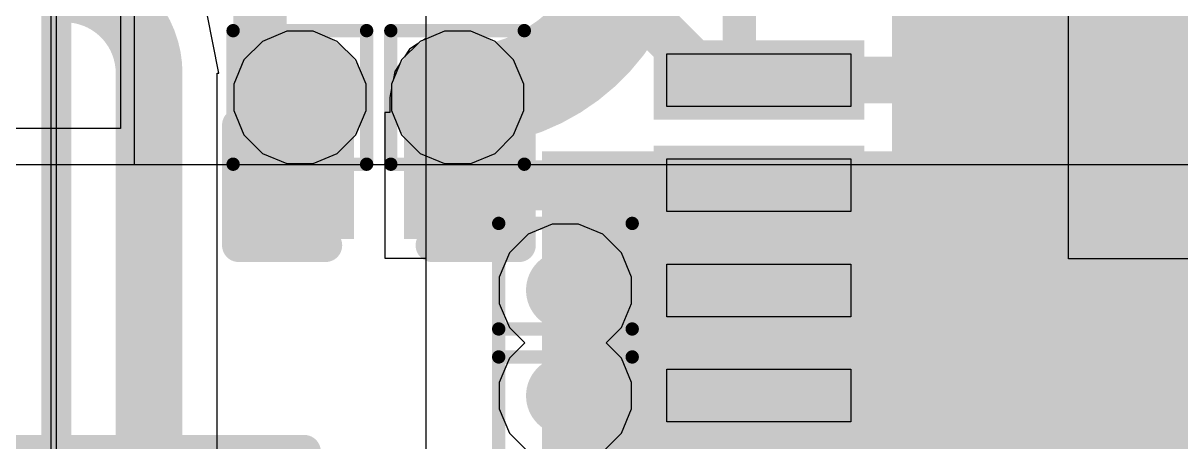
# Model space of a CAD drawing. Header units: inches. Extents: x -6 to 284, y -12 to 154.
# Drawn here: x 15.931 to 20.336, y -7.437 to -5.845 of the extents above; entities that cross this region are included whole.
import ezdxf

# ---------------------------------------------------------------- set-up
doc = ezdxf.new("R2010")
doc.units = ezdxf.units.IN
for name, color, linetype in [('Bottom Layer', 5, 'Continuous'), ('Bottom Overlay', 54, 'Continuous'), ('Bottom Paste', 16, 'Continuous'), ('Bottom Solder', 6, 'Continuous'), ('Drill Drawing', 1, 'Continuous'), ('GND-1', 16, 'Continuous'), ('GND-2', 90, 'Continuous'), ('GND-3', 216, 'Continuous'), ('GND-4', 54, 'Continuous'), ('PWR-1', 156, 'Continuous'), ('PWR-2', 130, 'Continuous'), ('Signal L1', 76, 'Continuous'), ('Signal L2', 6, 'Continuous'), ('Top Layer', 1, 'Continuous'), ('Top Overlay', 2, 'Continuous'), ('Top Paste', 8, 'Continuous'), ('Top Solder', 216, 'Continuous'), ('Via Holes', 16, 'Continuous')]:
    doc.layers.add(name, color=color, linetype=linetype)

# ---------------------------------------------------------------- blocks, each defined once
blk = doc.blocks.new('QFN_64__7_5_7_5__15')
at = {"layer": 'Top Layer'}
for points in [[(-3.1, 3.1), (3.1, 3.1), (3.1, -3.1), (-3.1, -3.1)], [(3.3076, 3.1), (4.0076, 3.1), (4.0076, 2.9), (3.3076, 2.9)], [(3.3076, 2.6999), (4.0076, 2.6999), (4.0076, 2.4999), (3.3076, 2.4999)], [(3.3076, 2.2999), (4.0076, 2.2999), (4.0076, 2.0999), (3.3076, 2.0999)], [(3.3076, 1.9001), (4.0076, 1.9001), (4.0076, 1.7001), (3.3076, 1.7001)]]:
    blk.add_hatch(color=1, dxfattribs=at).paths.add_polyline_path(points)
at = {"layer": 'Top Solder'}
for points in [[(-3.1508, 3.1508), (3.1508, 3.1508), (3.1508, -3.1508), (-3.1508, -3.1508)], [(3.2568, 3.1508), (4.0584, 3.1508), (4.0584, 2.8492), (3.2568, 2.8492)], [(3.2568, 2.7507), (4.0584, 2.7507), (4.0584, 2.4491), (3.2568, 2.4491)], [(3.2568, 2.3507), (4.0584, 2.3507), (4.0584, 2.0491), (3.2568, 2.0491)], [(3.2568, 1.9509), (4.0584, 1.9509), (4.0584, 1.6493), (3.2568, 1.6493)]]:
    blk.add_hatch(color=216, dxfattribs=at).paths.add_polyline_path(points)
at = {"layer": 'Top Paste'}
for p, q in [((3.3076, 3.1), (3.3076, 3.1)), ((3.3076, 3.1), (4.0076, 3.1)), ((3.3076, 2.9), (3.3076, 3.1)), ((4.0076, 3.1), (4.0076, 2.9)), ((4.0076, 2.9), (3.3076, 2.9)), ((3.3076, 2.6999), (3.3076, 2.6999)), ((3.3076, 2.6999), (4.0076, 2.6999)), ((3.3076, 2.4999), (3.3076, 2.6999)), ((4.0076, 2.6999), (4.0076, 2.4999)), ((-2.48, 2.48), (2.48, 2.48)), ((2.48, 2.48), (2.48, -2.48)), ((4.0076, 2.4999), (3.3076, 2.4999)), ((3.3076, 2.2999), (3.3076, 2.2999)), ((3.3076, 2.2999), (4.0076, 2.2999)), ((3.3076, 2.0999), (3.3076, 2.2999)), ((4.0076, 2.2999), (4.0076, 2.0999)), ((4.0076, 2.0999), (3.3076, 2.0999)), ((3.3076, 1.9001), (3.3076, 1.9001)), ((3.3076, 1.9001), (4.0076, 1.9001)), ((3.3076, 1.7001), (3.3076, 1.9001)), ((4.0076, 1.9001), (4.0076, 1.7001)), ((4.0076, 1.7001), (3.3076, 1.7001))]:
    blk.add_line(p, q, dxfattribs=at)
blk = doc.blocks.new('CAP_0201_56')
at = {"layer": 'Top Layer'}
for points in [[(-0.45, 0.15), (-0.15, 0.15), (-0.15, -0.15), (-0.45, -0.15)], [(0.15, 0.15), (0.45, 0.15), (0.45, -0.15), (0.15, -0.15)]]:
    blk.add_hatch(color=1, dxfattribs=at).paths.add_polyline_path(points)
at = {"layer": 'Top Paste'}
for points in [[(-0.45, 0.15), (-0.15, 0.15), (-0.15, -0.15), (-0.45, -0.15)], [(0.15, 0.15), (0.45, 0.15), (0.45, -0.15), (0.15, -0.15)]]:
    blk.add_hatch(color=8, dxfattribs=at).paths.add_polyline_path(points)
at = {"layer": 'Top Solder'}
for points in [[(-0.505, 0.205), (-0.095, 0.205), (-0.095, -0.205), (-0.505, -0.205)], [(0.095, 0.205), (0.505, 0.205), (0.505, -0.205), (0.095, -0.205)]]:
    blk.add_hatch(color=216, dxfattribs=at).paths.add_polyline_path(points)
at = {"layer": 'Top Overlay'}
for points in [[(-0.5334, -0.2286, 0.127, 0.127, 0), (-0.5334, 0.2286, 0.127, 0.127, 0)], [(-0.5334, 0.2286, 0.127, 0.127, 0), (-0.2032, 0.2286, 0.127, 0.127, 0)], [(0.2032, 0.2286, 0.127, 0.127, 0), (0.5334, 0.2286, 0.127, 0.127, 0)], [(0.5334, -0.2286, 0.127, 0.127, 0), (0.5334, 0.2286, 0.127, 0.127, 0)], [(-0.5334, -0.2286, 0.127, 0.127, 0), (-0.2032, -0.2286, 0.127, 0.127, 0)], [(0.2032, -0.2286, 0.127, 0.127, 0), (0.5334, -0.2286, 0.127, 0.127, 0)]]:
    blk.add_lwpolyline(points, format="xyseb", dxfattribs=at)
for points in [[(-0.5651, 0.2286, 0.0635, 0.0635, 1), (-0.5016, 0.2286, 0.0635, 0.0635, 1)], [(-0.5651, 0.2286, 0.0635, 0.0635, 1), (-0.5016, 0.2286, 0.0635, 0.0635, 1)], [(-0.2349, 0.2286, 0.0635, 0.0635, 1), (-0.1714, 0.2286, 0.0635, 0.0635, 1)], [(0.1714, 0.2286, 0.0635, 0.0635, 1), (0.2349, 0.2286, 0.0635, 0.0635, 1)], [(0.5016, 0.2286, 0.0635, 0.0635, 1), (0.5651, 0.2286, 0.0635, 0.0635, 1)], [(0.5016, 0.2286, 0.0635, 0.0635, 1), (0.5651, 0.2286, 0.0635, 0.0635, 1)], [(-0.5651, -0.2286, 0.0635, 0.0635, 1), (-0.5016, -0.2286, 0.0635, 0.0635, 1)], [(-0.5651, -0.2286, 0.0635, 0.0635, 1), (-0.5016, -0.2286, 0.0635, 0.0635, 1)], [(-0.2349, -0.2286, 0.0635, 0.0635, 1), (-0.1714, -0.2286, 0.0635, 0.0635, 1)], [(0.1714, -0.2286, 0.0635, 0.0635, 1), (0.2349, -0.2286, 0.0635, 0.0635, 1)], [(0.5016, -0.2286, 0.0635, 0.0635, 1), (0.5651, -0.2286, 0.0635, 0.0635, 1)], [(0.5016, -0.2286, 0.0635, 0.0635, 1), (0.5651, -0.2286, 0.0635, 0.0635, 1)]]:
    blk.add_lwpolyline(points, format="xyseb", close=True, dxfattribs=at)
blk = doc.blocks.new('0630CDMCCDS_3R3MC_B_238')
at = {"layer": 'Bottom Layer'}
blk.add_hatch(color=5, dxfattribs=at).paths.add_polyline_path([(1.8, 1.6), (4.2, 1.6), (4.2, -1.6), (1.8, -1.6)])
at = {"layer": 'Bottom Paste'}
blk.add_hatch(color=16, dxfattribs=at).paths.add_polyline_path([(1.8, 1.6), (4.2, 1.6), (4.2, -1.6), (1.8, -1.6)])
at = {"layer": 'Bottom Solder'}
blk.add_hatch(color=6, dxfattribs=at).paths.add_polyline_path([(1.7492, 1.6508), (4.2508, 1.6508), (4.2508, -1.6508), (1.7492, -1.6508)])
at = {"layer": 'Bottom Overlay'}
blk.add_lwpolyline([(3.4999, -2.0811, 0.127, 0.127, 0), (3.4999, -3.3, 0.127, 0.127, 0)], format="xyseb", dxfattribs=at)
blk.add_lwpolyline([(3.4681, -2.0811, 0.0635, 0.0635, 1), (3.5316, -2.0811, 0.0635, 0.0635, 1)], format="xyseb", close=True, dxfattribs=at)
blk = doc.blocks.new('C___0805_B_425')
at = {"layer": 'Bottom Layer'}
for points in [[(-1.524, 0.762), (-0.508, 0.762), (-0.508, -0.762), (-1.524, -0.762)], [(0.508, 0.762), (1.524, 0.762), (1.524, -0.762), (0.508, -0.762)]]:
    blk.add_hatch(color=5, dxfattribs=at).paths.add_polyline_path(points)
at = {"layer": 'Bottom Paste'}
for points in [[(-1.524, 0.762), (-0.508, 0.762), (-0.508, -0.762), (-1.524, -0.762)], [(0.508, 0.762), (1.524, 0.762), (1.524, -0.762), (0.508, -0.762)]]:
    blk.add_hatch(color=16, dxfattribs=at).paths.add_polyline_path(points)
at = {"layer": 'Bottom Solder'}
for points in [[(-1.594, 0.832), (-0.438, 0.832), (-0.438, -0.832), (-1.594, -0.832)], [(0.438, 0.832), (1.594, 0.832), (1.594, -0.832), (0.438, -0.832)]]:
    blk.add_hatch(color=6, dxfattribs=at).paths.add_polyline_path(points)
at = {"layer": 'Bottom Overlay'}
for points in [[(-1.6256, 0.8636, 0.127, 0.127, 0), (-0.6096, 0.8636, 0.127, 0.127, 0)], [(-1.6256, 0.8636, 0.127, 0.127, 0), (-1.6256, -0.8636, 0.127, 0.127, 0)], [(0.6096, 0.8636, 0.127, 0.127, 0), (1.6256, 0.8636, 0.127, 0.127, 0)], [(1.6256, 0.8636, 0.127, 0.127, 0), (1.6256, -0.8636, 0.127, 0.127, 0)], [(-1.6256, -0.8636, 0.127, 0.127, 0), (-0.6096, -0.8636, 0.127, 0.127, 0)], [(0.6096, -0.8636, 0.127, 0.127, 0), (1.6256, -0.8636, 0.127, 0.127, 0)]]:
    blk.add_lwpolyline(points, format="xyseb", dxfattribs=at)
for points in [[(-1.6574, 0.8636, 0.0635, 0.0635, 1), (-1.5938, 0.8636, 0.0635, 0.0635, 1)], [(-1.6574, 0.8636, 0.0635, 0.0635, 1), (-1.5938, 0.8636, 0.0635, 0.0635, 1)], [(-0.6413, 0.8636, 0.0635, 0.0635, 1), (-0.5778, 0.8636, 0.0635, 0.0635, 1)], [(0.5778, 0.8636, 0.0635, 0.0635, 1), (0.6413, 0.8636, 0.0635, 0.0635, 1)], [(1.5938, 0.8636, 0.0635, 0.0635, 1), (1.6574, 0.8636, 0.0635, 0.0635, 1)], [(1.5938, 0.8636, 0.0635, 0.0635, 1), (1.6574, 0.8636, 0.0635, 0.0635, 1)], [(-1.6574, -0.8636, 0.0635, 0.0635, 1), (-1.5938, -0.8636, 0.0635, 0.0635, 1)], [(-1.6574, -0.8636, 0.0635, 0.0635, 1), (-1.5938, -0.8636, 0.0635, 0.0635, 1)], [(-0.6413, -0.8636, 0.0635, 0.0635, 1), (-0.5778, -0.8636, 0.0635, 0.0635, 1)], [(0.5778, -0.8636, 0.0635, 0.0635, 1), (0.6413, -0.8636, 0.0635, 0.0635, 1)], [(1.5938, -0.8636, 0.0635, 0.0635, 1), (1.6574, -0.8636, 0.0635, 0.0635, 1)], [(1.5938, -0.8636, 0.0635, 0.0635, 1), (1.6574, -0.8636, 0.0635, 0.0635, 1)]]:
    blk.add_lwpolyline(points, format="xyseb", close=True, dxfattribs=at)

msp = doc.modelspace()

# ---------------------------------------------------------------- hatches: boundary and pattern name
at = {"layer": 'Bottom Layer'}
h = msp.add_hatch(color=5, dxfattribs=at)
edge = h.paths.add_edge_path()
edge.add_arc((16.9844, -6.1274), 0.15, 0, 360)
h = msp.add_hatch(color=5, dxfattribs=at)
edge = h.paths.add_edge_path()
edge.add_arc((17.5844, -6.1274), 0.15, 0, 360)
at = {"layer": 'Bottom Solder'}
h = msp.add_hatch(color=6, dxfattribs=at)
edge = h.paths.add_edge_path()
edge.add_arc((16.9844, -6.1274), 0.2516, 0, 360)
h = msp.add_hatch(color=6, dxfattribs=at)
edge = h.paths.add_edge_path()
edge.add_arc((17.5844, -6.1274), 0.2516, 0, 360)
at = {"layer": 'GND-1'}
h = msp.add_hatch(color=16, dxfattribs=at)
edge = h.paths.add_edge_path()
edge.add_arc((16.9844, -6.1274), 0.15, 0, 360)
h = msp.add_hatch(color=16, dxfattribs=at)
edge = h.paths.add_edge_path()
edge.add_arc((17.5844, -6.1274), 0.15, 0, 360)
h = msp.add_hatch(color=16, dxfattribs=at)
edge = h.paths.add_edge_path()
edge.add_arc((17.9949, -6.8605), 0.15, 0, 360)
h = msp.add_hatch(color=16, dxfattribs=at)
edge = h.paths.add_edge_path()
edge.add_arc((17.9949, -7.2621), 0.15, 0, 360)
at = {"layer": 'GND-2'}
h = msp.add_hatch(color=90, dxfattribs=at)
edge = h.paths.add_edge_path()
edge.add_arc((16.9844, -6.1274), 0.15, 0, 360)
h = msp.add_hatch(color=90, dxfattribs=at)
edge = h.paths.add_edge_path()
edge.add_arc((17.5844, -6.1274), 0.15, 0, 360)
at = {"layer": 'GND-3'}
h = msp.add_hatch(color=216, dxfattribs=at)
edge = h.paths.add_edge_path()
edge.add_arc((16.9844, -6.1274), 0.15, 0, 360)
h = msp.add_hatch(color=216, dxfattribs=at)
edge = h.paths.add_edge_path()
edge.add_arc((17.5844, -6.1274), 0.15, 0, 360)
at = {"layer": 'GND-4'}
h = msp.add_hatch(color=54, dxfattribs=at)
edge = h.paths.add_edge_path()
edge.add_arc((16.9844, -6.1274), 0.15, 0, 360)
h = msp.add_hatch(color=54, dxfattribs=at)
edge = h.paths.add_edge_path()
edge.add_arc((17.5844, -6.1274), 0.15, 0, 360)
at = {"layer": 'PWR-1'}
h = msp.add_hatch(color=156, dxfattribs=at)
edge = h.paths.add_edge_path()
edge.add_arc((16.9844, -6.1274), 0.15, 0, 360)
h = msp.add_hatch(color=156, dxfattribs=at)
edge = h.paths.add_edge_path()
edge.add_arc((17.5844, -6.1274), 0.15, 0, 360)
at = {"layer": 'PWR-2'}
h = msp.add_hatch(color=130, dxfattribs=at)
edge = h.paths.add_edge_path()
edge.add_arc((16.9844, -6.1274), 0.15, 0, 360)
h = msp.add_hatch(color=130, dxfattribs=at)
edge = h.paths.add_edge_path()
edge.add_arc((17.5844, -6.1274), 0.15, 0, 360)
at = {"layer": 'Signal L1'}
h = msp.add_hatch(color=76, dxfattribs=at)
edge = h.paths.add_edge_path()
edge.add_arc((16.9844, -6.1274), 0.15, 0, 360)
h = msp.add_hatch(color=76, dxfattribs=at)
edge = h.paths.add_edge_path()
edge.add_arc((17.5844, -6.1274), 0.15, 0, 360)
h = msp.add_hatch(color=76, dxfattribs=at)
edge = h.paths.add_edge_path()
edge.add_arc((17.9949, -6.8605), 0.15, 0, 360)
h = msp.add_hatch(color=76, dxfattribs=at)
edge = h.paths.add_edge_path()
edge.add_arc((17.9949, -7.2621), 0.15, 0, 360)
at = {"layer": 'Signal L2'}
h = msp.add_hatch(color=6, dxfattribs=at)
edge = h.paths.add_edge_path()
edge.add_arc((16.9844, -6.1274), 0.15, 0, 360)
h = msp.add_hatch(color=6, dxfattribs=at)
edge = h.paths.add_edge_path()
edge.add_arc((17.5844, -6.1274), 0.15, 0, 360)
at = {"layer": 'Top Layer'}
h = msp.add_hatch(color=1, dxfattribs=at)
edge = h.paths.add_edge_path()
edge.add_arc((16.9844, -6.1274), 0.15, 0, 360)
h = msp.add_hatch(color=1, dxfattribs=at)
edge = h.paths.add_edge_path()
edge.add_arc((17.5844, -6.1274), 0.15, 0, 360)
h = msp.add_hatch(color=1, dxfattribs=at)
edge = h.paths.add_edge_path()
edge.add_arc((17.9949, -6.8605), 0.15, 0, 360)
for points in [[(18.2308, -6.9861), (19.0808, -6.9861), (19.0808, -6.7614), (18.2308, -6.7614)], [(19.0808, -7.1367), (18.2308, -7.1367), (18.2308, -7.3615), (19.0808, -7.3615)]]:
    msp.add_hatch(color=1, dxfattribs=at).paths.add_polyline_path(points)
h = msp.add_hatch(color=1, dxfattribs=at)
edge = h.paths.add_edge_path()
edge.add_arc((17.9949, -7.2621), 0.15, 0, 360)
at = {"layer": 'Top Solder'}
h = msp.add_hatch(color=216, dxfattribs=at)
edge = h.paths.add_edge_path()
edge.add_arc((16.9844, -6.1274), 0.2516, 0, 360)
h = msp.add_hatch(color=216, dxfattribs=at)
edge = h.paths.add_edge_path()
edge.add_arc((17.5844, -6.1274), 0.2516, 0, 360)
at = {"layer": 'Via Holes'}
h = msp.add_hatch(color=7, dxfattribs=at)
edge = h.paths.add_edge_path()
edge.add_arc((16.9844, -6.1274), 0.075, 0, 360)
h = msp.add_hatch(color=7, dxfattribs=at)
edge = h.paths.add_edge_path()
edge.add_arc((17.5844, -6.1274), 0.075, 0, 360)
h = msp.add_hatch(color=7, dxfattribs=at)
edge = h.paths.add_edge_path()
edge.add_arc((17.9949, -6.8605), 0.075, 0, 360)
h = msp.add_hatch(color=7, dxfattribs=at)
edge = h.paths.add_edge_path()
edge.add_arc((17.9949, -7.2621), 0.075, 0, 360)

# ---------------------------------------------------------------- linework, layer by layer
at = {"layer": 'Bottom Layer'}
for p, q in [((16.3019, -4.0039), (16.3019, -6.2451)), ((16.3543, -5.733), (16.3543, -6.3826)), ((16.3019, -6.2451), (13.1364, -6.2451)), ((16.3019, -6.2451), (16.3019, -6.2451)), ((13.1364, -6.3826), (16.3019, -6.3826)), ((16.3019, -6.3826), (16.3019, -6.3826)), ((16.3019, -6.3826), (20.8116, -6.3826)), ((16.3543, -6.3826), (26.3566, -6.3826))]:
    msp.add_line(p, q, dxfattribs=at)
for points in [[(17.8938, -5.41, 0.1778, 0.1778, 0), (18.5447, -6.0609, 0.1778, 0.1778, 0)], [(18.5447, -6.0609, 0.1778, 0.1778, 0), (23.0224, -6.0609, 0.1778, 0.1778, 0)]]:
    msp.add_lwpolyline(points, format="xyseb", dxfattribs=at)
msp.add_lwpolyline([(18.5002, -6.0609, 0.0889, 0.0889, 1), (18.5891, -6.0609, 0.0889, 0.0889, 1)], format="xyseb", close=True, dxfattribs=at)
msp.add_lwpolyline([(18.5002, -6.0609, 0.0889, 0.0889, 1), (18.5891, -6.0609, 0.0889, 0.0889, 1)], format="xyseb", close=True, dxfattribs=at)
at = {"layer": 'Drill Drawing'}
for points in [[(16.7304, -5.8734, 0.0508, 0.0508, 0), (17.2384, -5.8734, 0.0508, 0.0508, 0)], [(16.7304, -6.3814, 0.0508, 0.0508, 0), (16.7304, -5.8734, 0.0508, 0.0508, 0)], [(17.2384, -6.3814, 0.0508, 0.0508, 0), (17.2384, -5.8734, 0.0508, 0.0508, 0)], [(17.3304, -5.8734, 0.0508, 0.0508, 0), (17.8384, -5.8734, 0.0508, 0.0508, 0)], [(17.3304, -6.3814, 0.0508, 0.0508, 0), (17.3304, -5.8734, 0.0508, 0.0508, 0)], [(17.8384, -6.3814, 0.0508, 0.0508, 0), (17.8384, -5.8734, 0.0508, 0.0508, 0)], [(16.7304, -6.3814, 0.0508, 0.0508, 0), (17.2384, -6.3814, 0.0508, 0.0508, 0)], [(17.3304, -6.3814, 0.0508, 0.0508, 0), (17.8384, -6.3814, 0.0508, 0.0508, 0)], [(17.7409, -6.6065, 0.0508, 0.0508, 0), (18.2489, -6.6065, 0.0508, 0.0508, 0)], [(17.7409, -7.1145, 0.0508, 0.0508, 0), (17.7409, -6.6065, 0.0508, 0.0508, 0)], [(18.2489, -7.1145, 0.0508, 0.0508, 0), (18.2489, -6.6065, 0.0508, 0.0508, 0)], [(17.7409, -7.0081, 0.0508, 0.0508, 0), (18.2489, -7.0081, 0.0508, 0.0508, 0)], [(17.7409, -7.5161, 0.0508, 0.0508, 0), (17.7409, -7.0081, 0.0508, 0.0508, 0)], [(18.2489, -7.5161, 0.0508, 0.0508, 0), (18.2489, -7.0081, 0.0508, 0.0508, 0)], [(17.7409, -7.1145, 0.0508, 0.0508, 0), (18.2489, -7.1145, 0.0508, 0.0508, 0)]]:
    msp.add_lwpolyline(points, format="xyseb", dxfattribs=at)
for points in [[(16.7177, -5.8734, 0.0254, 0.0254, 1), (16.7431, -5.8734, 0.0254, 0.0254, 1)], [(16.7177, -5.8734, 0.0254, 0.0254, 1), (16.7431, -5.8734, 0.0254, 0.0254, 1)], [(17.2257, -5.8734, 0.0254, 0.0254, 1), (17.2511, -5.8734, 0.0254, 0.0254, 1)], [(17.2257, -5.8734, 0.0254, 0.0254, 1), (17.2511, -5.8734, 0.0254, 0.0254, 1)], [(17.3177, -5.8734, 0.0254, 0.0254, 1), (17.3431, -5.8734, 0.0254, 0.0254, 1)], [(17.3177, -5.8734, 0.0254, 0.0254, 1), (17.3431, -5.8734, 0.0254, 0.0254, 1)], [(17.8257, -5.8734, 0.0254, 0.0254, 1), (17.8511, -5.8734, 0.0254, 0.0254, 1)], [(17.8257, -5.8734, 0.0254, 0.0254, 1), (17.8511, -5.8734, 0.0254, 0.0254, 1)], [(16.7177, -6.3814, 0.0254, 0.0254, 1), (16.7431, -6.3814, 0.0254, 0.0254, 1)], [(16.7177, -6.3814, 0.0254, 0.0254, 1), (16.7431, -6.3814, 0.0254, 0.0254, 1)], [(17.2257, -6.3814, 0.0254, 0.0254, 1), (17.2511, -6.3814, 0.0254, 0.0254, 1)], [(17.2257, -6.3814, 0.0254, 0.0254, 1), (17.2511, -6.3814, 0.0254, 0.0254, 1)], [(17.3177, -6.3814, 0.0254, 0.0254, 1), (17.3431, -6.3814, 0.0254, 0.0254, 1)], [(17.3177, -6.3814, 0.0254, 0.0254, 1), (17.3431, -6.3814, 0.0254, 0.0254, 1)], [(17.8257, -6.3814, 0.0254, 0.0254, 1), (17.8511, -6.3814, 0.0254, 0.0254, 1)], [(17.8257, -6.3814, 0.0254, 0.0254, 1), (17.8511, -6.3814, 0.0254, 0.0254, 1)], [(17.7282, -6.6065, 0.0254, 0.0254, 1), (17.7536, -6.6065, 0.0254, 0.0254, 1)], [(17.7282, -6.6065, 0.0254, 0.0254, 1), (17.7536, -6.6065, 0.0254, 0.0254, 1)], [(18.2362, -6.6065, 0.0254, 0.0254, 1), (18.2616, -6.6065, 0.0254, 0.0254, 1)], [(18.2362, -6.6065, 0.0254, 0.0254, 1), (18.2616, -6.6065, 0.0254, 0.0254, 1)], [(17.7282, -7.0081, 0.0254, 0.0254, 1), (17.7536, -7.0081, 0.0254, 0.0254, 1)], [(17.7282, -7.0081, 0.0254, 0.0254, 1), (17.7536, -7.0081, 0.0254, 0.0254, 1)], [(18.2362, -7.0081, 0.0254, 0.0254, 1), (18.2616, -7.0081, 0.0254, 0.0254, 1)], [(18.2362, -7.0081, 0.0254, 0.0254, 1), (18.2616, -7.0081, 0.0254, 0.0254, 1)], [(17.7282, -7.1145, 0.0254, 0.0254, 1), (17.7536, -7.1145, 0.0254, 0.0254, 1)], [(17.7282, -7.1145, 0.0254, 0.0254, 1), (17.7536, -7.1145, 0.0254, 0.0254, 1)], [(18.2362, -7.1145, 0.0254, 0.0254, 1), (18.2616, -7.1145, 0.0254, 0.0254, 1)], [(18.2362, -7.1145, 0.0254, 0.0254, 1), (18.2616, -7.1145, 0.0254, 0.0254, 1)]]:
    msp.add_lwpolyline(points, format="xyseb", close=True, dxfattribs=at)
at = {"layer": 'GND-1'}
for p, q in [((17.5343, -5.8758), (17.4418, -5.9141)), ((17.6344, -5.8758), (17.5343, -5.8758)), ((17.7269, -5.9141), (17.6344, -5.8758)), ((17.4418, -5.9141), (17.3711, -5.9849)), ((17.7976, -5.9849), (17.7269, -5.9141)), ((17.3711, -5.9849), (17.3328, -6.0773)), ((17.836, -6.0773), (17.7976, -5.9849)), ((17.3328, -6.0773), (17.3328, -6.1774)), ((17.836, -6.1774), (17.836, -6.0773)), ((17.3328, -6.1774), (17.3711, -6.2699)), ((17.7976, -6.2699), (17.836, -6.1774)), ((17.3711, -6.2699), (17.4418, -6.3407)), ((17.7269, -6.3407), (17.7976, -6.2699)), ((17.4418, -6.3407), (17.5343, -6.379)), ((17.6344, -6.379), (17.7269, -6.3407)), ((17.5343, -6.379), (17.6344, -6.379)), ((17.8524, -6.6472), (17.7816, -6.718)), ((17.9449, -6.6089), (17.8524, -6.6472)), ((18.0449, -6.6089), (17.9449, -6.6089)), ((18.1374, -6.6472), (18.0449, -6.6089)), ((18.2082, -6.718), (18.1374, -6.6472)), ((17.7816, -6.718), (17.7433, -6.8105)), ((18.2465, -6.8105), (18.2082, -6.718)), ((17.7433, -6.8105), (17.7433, -6.9106)), ((18.2465, -6.9106), (18.2465, -6.8105)), ((17.7433, -6.9106), (17.7816, -7.003)), ((18.2082, -7.003), (18.2465, -6.9106)), ((17.7816, -7.003), (17.8399, -7.0613)), ((18.1499, -7.0613), (18.2082, -7.003)), ((17.8399, -7.0613), (17.7816, -7.1196)), ((18.2082, -7.1196), (18.1499, -7.0613)), ((17.7816, -7.1196), (17.7433, -7.2121)), ((18.2465, -7.2121), (18.2082, -7.1196)), ((17.7433, -7.2121), (17.7433, -7.3122)), ((18.2465, -7.3122), (18.2465, -7.2121)), ((17.7433, -7.3122), (17.7816, -7.4046)), ((18.2082, -7.4046), (18.2465, -7.3122)), ((17.7816, -7.4046), (17.8524, -7.4754)), ((18.1374, -7.4754), (18.2082, -7.4046))]:
    msp.add_line(p, q, dxfattribs=at)
at = {"layer": 'GND-2'}
for p, q in [((17.5343, -5.8758), (17.4418, -5.9141)), ((17.6344, -5.8758), (17.5343, -5.8758)), ((17.7269, -5.9141), (17.6344, -5.8758)), ((17.4418, -5.9141), (17.3711, -5.9849)), ((17.7976, -5.9849), (17.7269, -5.9141)), ((17.3711, -5.9849), (17.3328, -6.0773)), ((17.836, -6.0773), (17.7976, -5.9849)), ((17.3328, -6.0773), (17.3328, -6.1774)), ((17.836, -6.1774), (17.836, -6.0773)), ((17.3328, -6.1774), (17.3711, -6.2699)), ((17.7976, -6.2699), (17.836, -6.1774)), ((17.3711, -6.2699), (17.4418, -6.3407)), ((17.7269, -6.3407), (17.7976, -6.2699)), ((17.4418, -6.3407), (17.5343, -6.379)), ((17.6344, -6.379), (17.7269, -6.3407)), ((17.5343, -6.379), (17.6344, -6.379))]:
    msp.add_line(p, q, dxfattribs=at)
at = {"layer": 'GND-3'}
for p, q in [((17.5343, -5.8758), (17.4418, -5.9141)), ((17.6344, -5.8758), (17.5343, -5.8758)), ((17.7269, -5.9141), (17.6344, -5.8758)), ((17.4418, -5.9141), (17.3711, -5.9849)), ((17.7976, -5.9849), (17.7269, -5.9141)), ((17.3711, -5.9849), (17.3328, -6.0773)), ((17.836, -6.0773), (17.7976, -5.9849)), ((17.3328, -6.0773), (17.3328, -6.1774)), ((17.836, -6.1774), (17.836, -6.0773)), ((17.3328, -6.1774), (17.3711, -6.2699)), ((17.7976, -6.2699), (17.836, -6.1774)), ((17.3711, -6.2699), (17.4418, -6.3407)), ((17.7269, -6.3407), (17.7976, -6.2699)), ((17.4418, -6.3407), (17.5343, -6.379)), ((17.6344, -6.379), (17.7269, -6.3407)), ((17.5343, -6.379), (17.6344, -6.379))]:
    msp.add_line(p, q, dxfattribs=at)
at = {"layer": 'GND-4'}
for p, q in [((17.5343, -5.8758), (17.4418, -5.9141)), ((17.6344, -5.8758), (17.5343, -5.8758)), ((17.7269, -5.9141), (17.6344, -5.8758)), ((17.4418, -5.9141), (17.3711, -5.9849)), ((17.7976, -5.9849), (17.7269, -5.9141)), ((17.3711, -5.9849), (17.3328, -6.0773)), ((17.836, -6.0773), (17.7976, -5.9849)), ((17.3328, -6.0773), (17.3328, -6.1774)), ((17.836, -6.1774), (17.836, -6.0773)), ((17.3328, -6.1774), (17.3711, -6.2699)), ((17.7976, -6.2699), (17.836, -6.1774)), ((17.3711, -6.2699), (17.4418, -6.3407)), ((17.7269, -6.3407), (17.7976, -6.2699)), ((17.4418, -6.3407), (17.5343, -6.379)), ((17.6344, -6.379), (17.7269, -6.3407)), ((17.5343, -6.379), (17.6344, -6.379))]:
    msp.add_line(p, q, dxfattribs=at)
at = {"layer": 'PWR-1'}
for p, q in [((16.9343, -5.8758), (16.8418, -5.9141)), ((17.0344, -5.8758), (16.9343, -5.8758)), ((17.1269, -5.9141), (17.0344, -5.8758)), ((17.5343, -5.8758), (17.4418, -5.9141)), ((17.6344, -5.8758), (17.5343, -5.8758)), ((17.7269, -5.9141), (17.6344, -5.8758)), ((16.8418, -5.9141), (16.7711, -5.9849)), ((17.1977, -5.9849), (17.1269, -5.9141)), ((17.4418, -5.9141), (17.3711, -5.9849)), ((17.7976, -5.9849), (17.7269, -5.9141)), ((16.7711, -5.9849), (16.7328, -6.0773)), ((17.236, -6.0773), (17.1977, -5.9849)), ((17.3711, -5.9849), (17.3328, -6.0773)), ((17.836, -6.0773), (17.7976, -5.9849)), ((16.7328, -6.0773), (16.7328, -6.1774)), ((17.236, -6.1774), (17.236, -6.0773)), ((17.3328, -6.0773), (17.3328, -6.1774)), ((17.836, -6.1774), (17.836, -6.0773)), ((16.7328, -6.1774), (16.7711, -6.2699)), ((17.1977, -6.2699), (17.236, -6.1774)), ((17.3328, -6.1774), (17.3711, -6.2699)), ((17.7976, -6.2699), (17.836, -6.1774)), ((16.7711, -6.2699), (16.8418, -6.3407)), ((17.1269, -6.3407), (17.1977, -6.2699)), ((17.3711, -6.2699), (17.4418, -6.3407)), ((17.7269, -6.3407), (17.7976, -6.2699)), ((16.8418, -6.3407), (16.9343, -6.379)), ((17.0344, -6.379), (17.1269, -6.3407)), ((17.4418, -6.3407), (17.5343, -6.379)), ((17.6344, -6.379), (17.7269, -6.3407)), ((16.9343, -6.379), (17.0344, -6.379)), ((17.5343, -6.379), (17.6344, -6.379))]:
    msp.add_line(p, q, dxfattribs=at)
at = {"layer": 'PWR-2'}
for p, q in [((16.9343, -5.8758), (16.8418, -5.9141)), ((17.0344, -5.8758), (16.9343, -5.8758)), ((17.1269, -5.9141), (17.0344, -5.8758)), ((17.5343, -5.8758), (17.4418, -5.9141)), ((17.6344, -5.8758), (17.5343, -5.8758)), ((17.7269, -5.9141), (17.6344, -5.8758)), ((16.8418, -5.9141), (16.7711, -5.9849)), ((17.1977, -5.9849), (17.1269, -5.9141)), ((17.4418, -5.9141), (17.3711, -5.9849)), ((17.7976, -5.9849), (17.7269, -5.9141)), ((16.7711, -5.9849), (16.7328, -6.0773)), ((17.236, -6.0773), (17.1977, -5.9849)), ((17.3711, -5.9849), (17.3328, -6.0773)), ((17.836, -6.0773), (17.7976, -5.9849)), ((16.7328, -6.0773), (16.7328, -6.1774)), ((17.236, -6.1774), (17.236, -6.0773)), ((17.3328, -6.0773), (17.3328, -6.1774)), ((17.836, -6.1774), (17.836, -6.0773)), ((16.7328, -6.1774), (16.7711, -6.2699)), ((17.1977, -6.2699), (17.236, -6.1774)), ((17.3328, -6.1774), (17.3711, -6.2699)), ((17.7976, -6.2699), (17.836, -6.1774)), ((16.7711, -6.2699), (16.8418, -6.3407)), ((17.1269, -6.3407), (17.1977, -6.2699)), ((17.3711, -6.2699), (17.4418, -6.3407)), ((17.7269, -6.3407), (17.7976, -6.2699)), ((16.8418, -6.3407), (16.9343, -6.379)), ((17.0344, -6.379), (17.1269, -6.3407)), ((17.4418, -6.3407), (17.5343, -6.379)), ((17.6344, -6.379), (17.7269, -6.3407)), ((16.9343, -6.379), (17.0344, -6.379)), ((17.5343, -6.379), (17.6344, -6.379))]:
    msp.add_line(p, q, dxfattribs=at)
at = {"layer": 'Signal L1'}
for points in [[(16.0577, -8.0997, 0.1143, 0.1143, 0), (16.0577, 8.2918, 0.1143, 0.1143, 0)], [(16.3543, -7.9327, 0.1143, 0.1143, 0), (16.3543, 8.1297, 0.1143, 0.1143, 0)], [(19.9457, -5.4957, 0.1016, 0.1016, -0.414214), (18.2531, -7.1883, 0.1016, 0.1016, 0)], [(19.6917, -5.4957, 0.1016, 0.1016, -0.414214), (18.2531, -6.9343, 0.1016, 0.1016, 0)], [(18.0687, -6.9343, 0.1016, 0.1016, -0.414214), (17.9949, -6.8605, 0.1016, 0.1016, 0)], [(18.0687, -6.9343, 0.1016, 0.1016, 0), (18.2531, -6.9343, 0.1016, 0.1016, 0)], [(17.9949, -7.2621, 0.1016, 0.1016, -0.414214), (18.0687, -7.1883, 0.1016, 0.1016, 0)], [(18.0687, -7.1883, 0.1016, 0.1016, 0), (18.2531, -7.1883, 0.1016, 0.1016, 0)]]:
    msp.add_lwpolyline(points, format="xyseb", dxfattribs=at)
for points in [[(17.9695, -6.8605, 0.0508, 0.0508, 1), (18.0203, -6.8605, 0.0508, 0.0508, 1)], [(18.0433, -6.9343, 0.0508, 0.0508, 1), (18.0941, -6.9343, 0.0508, 0.0508, 1)], [(18.0433, -6.9343, 0.0508, 0.0508, 1), (18.0941, -6.9343, 0.0508, 0.0508, 1)], [(18.2277, -6.9343, 0.0508, 0.0508, 1), (18.2785, -6.9343, 0.0508, 0.0508, 1)], [(18.2277, -6.9343, 0.0508, 0.0508, 1), (18.2785, -6.9343, 0.0508, 0.0508, 1)], [(18.0433, -7.1883, 0.0508, 0.0508, 1), (18.0941, -7.1883, 0.0508, 0.0508, 1)], [(18.0433, -7.1883, 0.0508, 0.0508, 1), (18.0941, -7.1883, 0.0508, 0.0508, 1)], [(18.2277, -7.1883, 0.0508, 0.0508, 1), (18.2785, -7.1883, 0.0508, 0.0508, 1)], [(18.2277, -7.1883, 0.0508, 0.0508, 1), (18.2785, -7.1883, 0.0508, 0.0508, 1)], [(17.9695, -7.2621, 0.0508, 0.0508, 1), (18.0203, -7.2621, 0.0508, 0.0508, 1)]]:
    msp.add_lwpolyline(points, format="xyseb", close=True, dxfattribs=at)
at = {"layer": 'Signal L2'}
msp.add_line((16.0364, 3.3055), (16.0364, -8.5105), dxfattribs=at)
for points in [[(19.7713, -10.6881, 0.381, 0.381, 0), (19.7713, 0.2432, 0.381, 0.381, 0)], [(18.2827, -5.429, 0.381, 0.381, -0.414214), (17.5844, -6.1274, 0.381, 0.381, 0)]]:
    msp.add_lwpolyline(points, format="xyseb", dxfattribs=at)
msp.add_lwpolyline([(17.4891, -6.1274, 0.1905, 0.1905, 1), (17.6796, -6.1274, 0.1905, 0.1905, 1)], format="xyseb", close=True, dxfattribs=at)
at = {"layer": 'Top Layer'}
for p, q in [((17.4638, 0.2284), (17.4638, -9.0784)), ((16.0577, -3.8948), (16.0577, -8.391)), ((17.4638, -5.535), (17.4638, -5.9029)), ((16.676, -6.0351), (16.6314, -5.811)), ((17.402, -5.9443), (17.3824, -5.9735)), ((17.4312, -5.9247), (17.402, -5.9443)), ((17.4418, -5.9141), (17.4312, -5.9247)), ((17.4557, -5.9083), (17.4418, -5.9141)), ((17.4638, -5.9029), (17.4557, -5.9083)), ((17.3711, -5.9849), (17.3649, -5.9997)), ((17.3824, -5.9735), (17.3711, -5.9849)), ((17.3458, -6.0283), (17.3391, -6.062)), ((17.3649, -5.9997), (17.3458, -6.0283)), ((16.6697, -7.502), (16.6697, -6.0351)), ((16.6697, -6.0351), (16.676, -6.0351)), ((17.3391, -6.062), (17.3328, -6.0773)), ((17.3328, -6.0773), (17.3328, -6.0939)), ((17.3328, -6.0939), (17.3261, -6.1274)), ((17.3261, -6.1274), (17.3261, -6.1844)), ((17.3261, -6.1844), (17.3081, -6.1844)), ((17.3081, -6.1844), (17.3081, -6.7384)), ((17.3081, -6.7384), (17.4638, -6.7384)), ((17.4638, -6.7384), (17.4638, -7.502))]:
    msp.add_line(p, q, dxfattribs=at)
for points in [[(16.8327, -5.9761, 0.2032, 0.2032, 0), (16.8327, -3.4218, 0.2032, 0.2032, 0)], [(16.0905, -5.7148, 0.254, 0.254, -0.414214), (16.4107, -6.0351, 0.254, 0.254, 0)], [(16.8327, -5.9761, 0.2032, 0.2032, 0), (16.9697, -6.1131, 0.2032, 0.2032, 0)], [(16.4107, -7.8444, 0.254, 0.254, 0), (16.4107, -6.0351, 0.254, 0.254, 0)], [(16.9851, -6.4614, 0.254, 0.254, 0), (16.9851, -6.1274, 0.254, 0.254, 0)], [(17.5851, -6.4614, 0.254, 0.254, 0), (17.5851, -6.1274, 0.254, 0.254, 0)], [(17.5844, -6.1274, 0.2032, 0.2032, 0), (17.5851, -6.1274, 0.2032, 0.2032, 0)], [(17.5851, -6.4614, 0.1905, 0.1905, 0), (18.7308, -6.4614, 0.1905, 0.1905, 0)], [(17.9949, -6.9331, 0.1041, 0.1041, 0), (17.9949, -6.8605, 0.1041, 0.1041, 0)], [(18.7308, -6.9332, 0.1041, 0.1041, 0), (18.7308, -6.8614, 0.1041, 0.1041, 0)], [(17.9949, -6.9331, 0.1041, 0.1041, 0), (17.9949, -6.9331, 0.1041, 0.1041, 0)], [(17.9949, -6.9331, 0.1041, 0.1041, 0), (18.7308, -6.9332, 0.1041, 0.1041, 0)], [(17.9949, -6.9331, 0.1041, 0.1041, -0.00004), (17.9949, -6.9331, 0.1041, 0.1041, 0)], [(18.7308, -6.9332, 0.1041, 0.1041, 0), (18.7308, -6.9332, 0.1041, 0.1041, 0)], [(18.7308, -6.9332, 0.1041, 0.1041, 0), (18.7308, -6.9332, 0.1041, 0.1041, 0)], [(17.9949, -7.1896, 0.1041, 0.1041, 0), (17.9949, -7.1896, 0.1041, 0.1041, 0)], [(17.9949, -7.1896, 0.1041, 0.1041, 0), (18.7308, -7.1897, 0.1041, 0.1041, 0)], [(17.9949, -7.1896, 0.1041, 0.1041, 0), (17.9949, -7.1896, 0.1041, 0.1041, 0)], [(17.9949, -7.1896, 0.1041, 0.1041, 0), (17.9949, -7.1896, 0.1041, 0.1041, 0)], [(17.9949, -7.2621, 0.1041, 0.1041, 0), (17.9949, -7.1896, 0.1041, 0.1041, 0)], [(18.7308, -7.2615, 0.1041, 0.1041, 0), (18.7308, -7.1897, 0.1041, 0.1041, 0)], [(18.7308, -7.1897, 0.1041, 0.1041, -0.000045), (18.7308, -7.1897, 0.1041, 0.1041, 0)]]:
    msp.add_lwpolyline(points, format="xyseb", dxfattribs=at)
for points in [[(16.7819, -5.9761, 0.1016, 0.1016, 1), (16.8835, -5.9761, 0.1016, 0.1016, 1)], [(16.7819, -5.9761, 0.1016, 0.1016, 1), (16.8835, -5.9761, 0.1016, 0.1016, 1)], [(16.3472, -6.0351, 0.127, 0.127, 1), (16.4742, -6.0351, 0.127, 0.127, 1)], [(16.3472, -6.0351, 0.127, 0.127, 1), (16.4742, -6.0351, 0.127, 0.127, 1)], [(16.9216, -6.1274, 0.127, 0.127, 1), (17.0486, -6.1274, 0.127, 0.127, 1)], [(16.9189, -6.1131, 0.1016, 0.1016, 1), (17.0205, -6.1131, 0.1016, 0.1016, 1)], [(17.5216, -6.1274, 0.127, 0.127, 1), (17.6486, -6.1274, 0.127, 0.127, 1)], [(17.5336, -6.1274, 0.1016, 0.1016, 1), (17.6352, -6.1274, 0.1016, 0.1016, 1)], [(17.5343, -6.1274, 0.1016, 0.1016, 1), (17.6359, -6.1274, 0.1016, 0.1016, 1)], [(16.9216, -6.4614, 0.127, 0.127, 1), (17.0486, -6.4614, 0.127, 0.127, 1)], [(17.5216, -6.4614, 0.127, 0.127, 1), (17.6486, -6.4614, 0.127, 0.127, 1)], [(17.5375, -6.4614, 0.0952, 0.0952, 1), (17.6327, -6.4614, 0.0952, 0.0952, 1)], [(18.6832, -6.4614, 0.0952, 0.0952, 1), (18.7784, -6.4614, 0.0952, 0.0952, 1)], [(17.9689, -6.8605, 0.0521, 0.0521, 1), (18.0209, -6.8605, 0.0521, 0.0521, 1)], [(18.7048, -6.8614, 0.0521, 0.0521, 1), (18.7568, -6.8614, 0.0521, 0.0521, 1)], [(17.9689, -6.9331, 0.0521, 0.0521, 1), (18.0209, -6.9331, 0.0521, 0.0521, 1)], [(17.9689, -6.9331, 0.0521, 0.0521, 1), (18.0209, -6.9331, 0.0521, 0.0521, 1)], [(17.9689, -6.9331, 0.0521, 0.0521, 1), (18.0209, -6.9331, 0.0521, 0.0521, 1)], [(17.9689, -6.9331, 0.0521, 0.0521, 1), (18.021, -6.9331, 0.0521, 0.0521, 1)], [(17.9689, -6.9331, 0.0521, 0.0521, 1), (18.0209, -6.9331, 0.0521, 0.0521, 1)], [(17.9689, -6.9331, 0.0521, 0.0521, 1), (18.021, -6.9331, 0.0521, 0.0521, 1)], [(18.7048, -6.9332, 0.0521, 0.0521, 1), (18.7568, -6.9332, 0.0521, 0.0521, 1)], [(18.7048, -6.9332, 0.0521, 0.0521, 1), (18.7568, -6.9332, 0.0521, 0.0521, 1)], [(18.7048, -6.9332, 0.0521, 0.0521, 1), (18.7568, -6.9332, 0.0521, 0.0521, 1)], [(18.7048, -6.9332, 0.0521, 0.0521, 1), (18.7568, -6.9332, 0.0521, 0.0521, 1)], [(18.7048, -6.9332, 0.0521, 0.0521, 1), (18.7568, -6.9332, 0.0521, 0.0521, 1)], [(18.7048, -6.9332, 0.0521, 0.0521, 1), (18.7568, -6.9332, 0.0521, 0.0521, 1)], [(17.9689, -7.1896, 0.0521, 0.0521, 1), (18.0209, -7.1896, 0.0521, 0.0521, 1)], [(17.9689, -7.1896, 0.0521, 0.0521, 1), (18.0209, -7.1896, 0.0521, 0.0521, 1)], [(17.9689, -7.1896, 0.0521, 0.0521, 1), (18.0209, -7.1896, 0.0521, 0.0521, 1)], [(17.9689, -7.1896, 0.0521, 0.0521, 1), (18.0209, -7.1896, 0.0521, 0.0521, 1)], [(17.9689, -7.1896, 0.0521, 0.0521, 1), (18.0209, -7.1896, 0.0521, 0.0521, 1)], [(17.9689, -7.1896, 0.0521, 0.0521, 1), (18.0209, -7.1896, 0.0521, 0.0521, 1)], [(17.9689, -7.1896, 0.0521, 0.0521, 1), (18.0209, -7.1896, 0.0521, 0.0521, 1)], [(17.9689, -7.1896, 0.0521, 0.0521, 1), (18.0209, -7.1896, 0.0521, 0.0521, 1)], [(18.7048, -7.1897, 0.0521, 0.0521, 1), (18.7568, -7.1897, 0.0521, 0.0521, 1)], [(18.7047, -7.1897, 0.0521, 0.0521, 1), (18.7568, -7.1897, 0.0521, 0.0521, 1)], [(18.7048, -7.1897, 0.0521, 0.0521, 1), (18.7568, -7.1897, 0.0521, 0.0521, 1)], [(18.7047, -7.1897, 0.0521, 0.0521, 1), (18.7568, -7.1897, 0.0521, 0.0521, 1)], [(17.9689, -7.2621, 0.0521, 0.0521, 1), (18.0209, -7.2621, 0.0521, 0.0521, 1)], [(18.7048, -7.2615, 0.0521, 0.0521, 1), (18.7568, -7.2615, 0.0521, 0.0521, 1)]]:
    msp.add_lwpolyline(points, format="xyseb", close=True, dxfattribs=at)

# ---------------------------------------------------------------- block references
for name, p, rotation in [('QFN_64__7_5_7_5__15', (22.3884, -4.2615), 180), ('0630CDMCCDS_3R3MC_B_238', (22.1566, -7.9826), 180), ('C___0805_B_425', (16.1369, -9.1001), 90)]:
    msp.add_blockref(name, p, dxfattribs=dict(rotation=rotation))
msp.add_blockref('CAP_0201_56', (17.2851, -6.4614))

doc.saveas('drawing.dxf')
